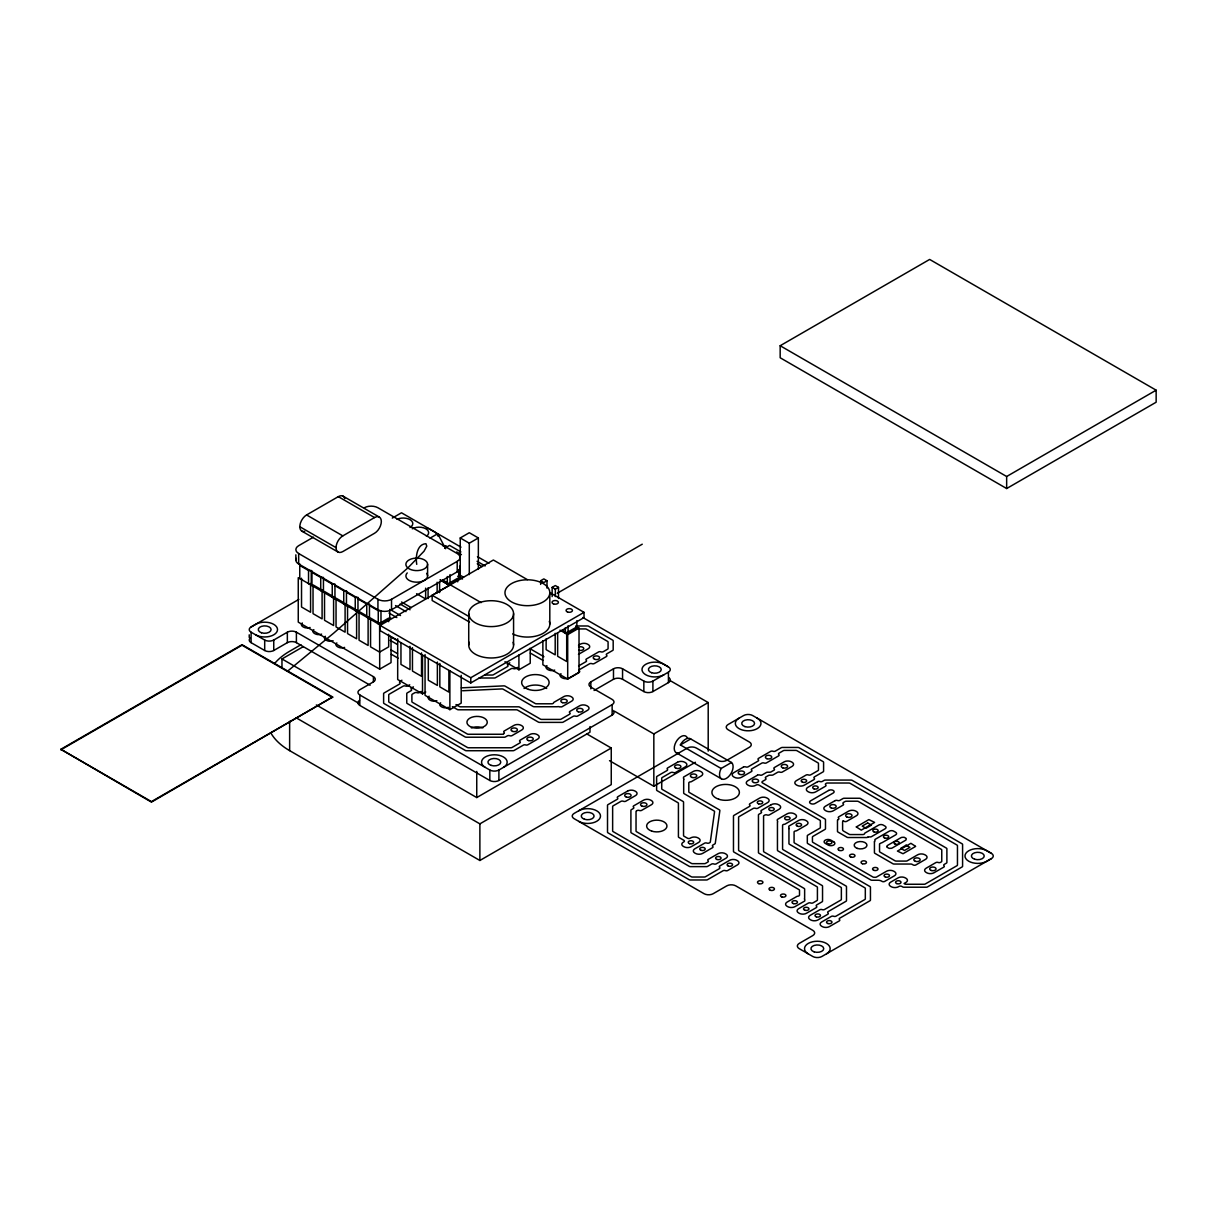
<?xml version="1.0" encoding="UTF-8"?>
<svg xmlns="http://www.w3.org/2000/svg" width="1217" height="1217" viewBox="0 0 1217 1217"><rect width="100%" height="100%" fill="white"/><g stroke="black" fill="none" stroke-linecap="round" stroke-linejoin="round"><path stroke-width="1.5" d="M287.349 671.358L333.838 633.007L408.014 567.776L424.033 551.21L426.787 546.144L425.935 543.71C416.731 544.121 415.484 557.28 416.746 564.353M304.722 531.418A9.614 5.553 -60 0 1 299.869 525.592A9.614 5.553 -60 0 1 306.593 514.943L338.311 496.642A9.614 5.553 -60 0 1 344.837 498.559M313.454 537.153L298.667 545.688A9.614 5.553 0 0 0 298.667 553.522L298.667 563.988L377.939 609.763A9.614 5.553 0 0 0 391.524 609.763L457.212 571.838A9.614 5.553 0 0 0 459.57 566.224M336.044 547.635A9.614 5.553 -60 0 1 342.829 535.876L374.547 517.56A9.614 5.553 -60 0 1 381.332 521.485A9.614 5.553 -60 0 1 374.547 533.259L342.829 551.56A9.614 5.553 -60 0 1 336.044 547.635L299.808 526.718M392.3 518.092L401.488 512.783L460.984 547.148M370.135 685.232L296.4 642.652A6.404 3.697 0 0 0 287.349 642.652L273.749 650.502A6.404 3.697 0 0 1 264.697 650.502L251.098 642.652L251.098 632.201A6.404 3.697 0 0 1 251.098 626.968L298.834 599.403M251.098 626.968L255.844 624.23A12.809 7.393 0 0 1 273.825 624.382A12.809 7.393 0 0 1 273.825 634.772A12.809 7.393 0 0 1 255.844 634.924M60.85 749.292L242.046 644.691L332.637 696.991L151.44 802.125L60.85 749.292L151.44 801.607L332.637 696.991M60.85 749.824L242.046 645.208L332.637 697.508M430.073 538.127L437.724 533.715L445.605 548.73M780.173 345.734L929.651 259.434L1156.15 390.185L1156.15 402.218L1006.657 488.534L780.173 357.768L780.173 345.734L1006.657 476.501L1156.15 390.185M251.098 632.201L264.697 640.036A6.404 3.697 0 0 0 273.749 640.036L287.349 632.201A6.404 3.697 0 0 1 296.4 632.201L373.406 676.652A6.404 3.697 0 0 1 373.406 681.885L359.821 689.735A6.404 3.697 0 0 0 359.821 694.968L359.821 705.419L489.827 780.477A6.404 3.697 0 0 0 498.894 780.477L612.136 715.094A6.404 3.697 0 0 0 612.76 710.287M460.239 576.767L460.239 537.96L469.29 532.727L478.357 537.96L478.357 569.373M444.707 548.198L449.56 545.399L460.893 551.94M460.239 537.96L469.29 543.193L478.357 537.96M300.949 644.721L289.631 651.262A76.869 44.39 0 0 0 274.464 663.691M281.964 668.285L281.964 658.945L303.292 646.638M298.667 553.522L377.939 599.296A9.614 5.553 0 0 0 391.524 599.296L457.212 561.372A9.614 5.553 0 0 0 457.212 553.522L377.939 507.763A9.614 5.553 0 0 0 364.355 507.763M388.679 634.285L388.679 646.866L379.613 652.099L370.561 646.866L370.561 618.099L379.613 623.332L388.679 618.099L388.679 621.689M450.168 582.593L457.714 578.242L457.714 581.832M391.037 618.145L379.704 624.686L298.256 577.664L298.256 622.13L379.704 669.152L391.037 662.611L391.037 636.674M460.072 578.288L448.738 584.829L440.6 580.129M469.488 622.07L432.157 600.513L432.157 595.28L450.275 584.829L481.111 602.628M550.023 592.725L584.023 612.349L584.023 617.582L470.766 682.965L380.13 630.634L380.13 625.401L493.372 560.018L527.372 579.642M540.652 584.419L540.652 580.722L543.816 578.896L546.996 580.722L546.996 588.115M546.996 580.722L543.816 582.563L540.652 580.722M552.153 596.604L552.153 587.37L555.317 585.544L558.497 587.37L558.497 598.445M552.153 587.37L555.317 589.195L558.497 587.37M401.914 680.242L400.089 681.292A1.917 1.111 0 0 0 399.83 682.661A1.917 1.111 0 0 1 399.572 684.045L384.176 692.929A1.917 1.111 0 0 0 383.614 693.72L383.614 702.833A1.917 1.111 0 0 0 384.176 703.624L465.198 750.402A1.917 1.111 0 0 0 466.567 750.722L512.859 750.722A1.917 1.111 0 0 0 514.213 750.402L523.356 745.123A1.917 1.111 0 0 1 525.622 744.941A1.917 1.111 0 0 0 527.904 744.743L537.716 739.084A5.127 2.966 0 0 0 537.716 734.901L537.077 734.536A5.127 2.966 0 0 0 529.821 734.536L520.131 740.134A1.917 1.111 0 0 0 519.948 741.579A1.917 1.111 0 0 1 519.75 743.009L512.098 747.436A1.917 1.111 0 0 1 510.729 747.77L468.682 747.77A1.917 1.111 0 0 1 467.328 747.436L389.303 702.392A1.917 1.111 0 0 1 388.74 701.601L388.74 694.937A1.917 1.111 0 0 1 389.303 694.162L403.131 686.175A1.917 1.111 0 0 1 405.52 686.023A1.917 1.111 0 0 0 407.908 685.871L409.733 684.821M557.234 593.272L642.257 544.197M413.415 686.875L411.605 687.924A1.917 1.111 0 0 0 411.331 689.309A1.917 1.111 0 0 1 411.072 690.693L407.33 692.853A1.917 1.111 0 0 0 406.767 693.644L406.767 702.787A1.917 1.111 0 0 0 407.33 703.578L465.031 736.894A1.917 1.111 0 0 0 466.4 737.213L504.188 737.213A1.917 1.111 0 0 0 505.542 736.894L507.322 735.859A1.917 1.111 0 0 1 509.71 735.722A1.917 1.111 0 0 0 512.098 735.57L521.85 729.926A5.127 2.966 0 0 0 521.85 725.743L521.226 725.378A5.127 2.966 0 0 0 513.97 725.378L504.279 730.976A1.917 1.111 0 0 0 504.021 732.36A1.917 1.111 0 0 1 503.762 733.729M421.249 691.454L419.409 692.519A1.917 1.111 0 0 1 417.02 692.671A1.917 1.111 0 0 0 414.632 692.823L412.457 694.086A1.917 1.111 0 0 0 411.894 694.861L411.894 701.555A1.917 1.111 0 0 0 412.457 702.346L467.161 733.927A1.917 1.111 0 0 0 468.515 734.262L502.058 734.262A1.917 1.111 0 0 0 503.412 733.927M397.685 638.773L397.685 679.527L422.512 693.857L425.752 692.001M380.13 625.401L470.766 677.732L584.023 612.349M509.817 662.824L507.991 663.873A1.917 1.111 0 0 0 507.732 665.243A1.917 1.111 0 0 1 507.474 666.627L493.463 674.72A1.917 1.111 0 0 1 492.109 675.039L485.005 675.039M562.178 630.132L566.696 632.749L575.763 627.516M565.342 627.683L565.342 633.372L568.065 633.372L576.843 628.291L576.843 620.7M559.942 630.147L567.7 634.62L579.018 628.094L579.018 672.545L567.7 679.086L542.873 664.756L542.873 640.674M517.636 667.403L515.81 668.452A1.917 1.111 0 0 1 513.422 668.605A1.917 1.111 0 0 0 511.034 668.757L495.578 677.671A1.917 1.111 0 0 1 494.224 678.006L478.981 678.006M425.052 654.579L425.052 695.333L449.879 709.663L461.197 703.122L461.197 675.329M504.949 661.744L518.914 669.806L530.232 663.265L530.232 648.448M578.516 645.223L580.342 644.173A5.127 2.966 0 0 1 587.583 644.173L588.222 644.538A5.127 2.966 0 0 1 588.222 648.722L578.455 654.366M578.592 665.942L585.97 661.683A1.917 1.111 0 0 0 586.229 660.299A1.917 1.111 0 0 1 586.503 658.929L598.521 651.977A1.917 1.111 0 0 1 600.909 651.825A1.917 1.111 0 0 0 603.297 651.673L607.511 649.254A1.917 1.111 0 0 0 608.074 648.463L608.074 642.12A1.917 1.111 0 0 0 607.511 641.329L586.594 629.265A1.917 1.111 0 0 0 585.24 628.93L578.394 628.93M590.838 688.868L590.838 681.885L613.49 668.802A6.404 3.697 0 0 1 622.556 668.802L643.839 681.094A6.404 3.697 0 0 0 652.905 681.094L668.422 672.149A6.404 3.697 0 0 0 668.422 666.916L582.806 617.491M594.079 690.48L613.49 679.269A6.404 3.697 0 0 1 622.556 679.269L643.839 691.56A6.404 3.697 0 0 0 652.905 691.56L668.422 682.6A6.404 3.697 0 0 0 668.742 677.58M359.821 694.968L489.827 770.026A6.404 3.697 0 0 0 498.894 770.026L612.136 704.643A6.404 3.697 0 0 0 612.136 699.41L590.838 687.118A6.404 3.697 0 0 1 590.838 681.885M316.329 704.947L476.745 797.561L589.986 732.178L589.986 726.579M296.187 717.817L479.878 823.863L611.253 748.029L611.253 784.63L479.878 860.48L289.631 750.63A76.869 44.39 0 0 1 270.737 732.71M614.448 711.2L653.833 733.942L708.203 702.559L708.203 751.132M680.364 744.941L690.724 738.962L731.493 762.496A9.614 5.553 -60 0 1 730.991 773.556A9.614 5.553 -60 0 1 721.651 778.956A9.614 5.553 -60 0 1 721.133 768.475L680.364 744.941A9.614 5.553 -60 0 1 690.724 738.962M609.519 760.671L653.833 786.258L695.409 762.253M721.133 768.475L731.493 762.496M991.399 858.609L986.668 861.347A12.809 7.393 0 0 1 968.686 861.195A12.809 7.393 0 0 1 968.686 850.805A12.809 7.393 0 0 1 986.668 850.653L991.399 853.376A6.404 3.697 0 0 1 991.399 858.609L821.871 956.486A6.404 3.697 0 0 1 812.804 956.486L799.219 948.652A6.404 3.697 0 0 1 799.219 943.418L812.804 935.569A6.404 3.697 0 0 0 812.804 930.336L735.798 885.885A6.404 3.697 0 0 0 726.747 885.885L713.147 893.719A6.404 3.697 0 0 1 704.095 893.719L574.089 818.661A6.404 3.697 0 0 1 574.089 813.443L687.331 748.059A6.404 3.697 0 0 1 696.398 748.059L717.68 760.351A6.404 3.697 0 0 0 726.747 760.351L749.398 747.268A6.404 3.697 0 0 0 749.398 742.035L728.101 729.744A6.404 3.697 0 0 1 728.101 724.511L743.617 715.55A6.404 3.697 0 0 1 752.684 715.55L991.399 853.376M461.334 687.848L503.671 685.871A1.917 1.111 0 0 1 505.192 686.19L535.115 703.456A1.917 1.111 0 0 0 536.469 703.791L551.666 703.791A1.917 1.111 0 0 0 553.568 702.833A1.917 1.111 0 0 1 554.115 702.209L563.806 696.611A5.127 2.966 0 0 1 571.047 696.611L571.686 696.976A5.127 2.966 0 0 1 571.686 701.159L561.752 706.879L559.424 706.864A1.917 1.111 0 0 0 557.599 706.681A1.917 1.111 0 0 1 556.96 706.742L534.354 706.742A1.917 1.111 0 0 1 532.985 706.423L503.245 689.248A1.917 1.111 0 0 0 501.723 688.928L462.566 690.754M442.669 545.718L445.011 545.718A1.917 1.111 0 0 1 446.365 546.053M308.54 570.499L311.263 570.499L311.263 583.78L308.54 583.78L308.54 570.499L299.762 565.433M311.948 572.386L320.725 577.451L323.448 577.451L323.448 592.314M323.448 579.018L332.241 584.099L334.949 584.099L334.949 598.962M439.976 579.87L447.293 584.099L450.016 584.099L450.016 574.607M323.448 590.747L320.725 590.747L320.725 577.451M334.949 585.666L343.742 590.747L346.465 590.747L346.465 605.594M334.949 597.38L332.241 597.38L332.241 584.099M346.465 592.314L355.242 597.38L357.965 597.38L357.965 612.242M346.465 604.028L343.742 604.028L343.742 590.747M357.965 598.962L366.758 604.028L369.466 604.028L369.466 618.89M357.965 610.675L355.242 610.675L355.242 597.38M378.259 610.675L380.982 610.675L380.982 623.956L378.259 623.956L378.259 610.675L369.466 605.594M369.466 617.308L366.758 617.308L366.758 604.028M575.96 625.979L587.355 625.979A1.917 1.111 0 0 1 588.709 626.299L612.623 640.112A1.917 1.111 0 0 1 613.185 640.887L613.185 649.695A1.917 1.111 0 0 1 612.623 650.486L606.857 653.803A1.917 1.111 0 0 0 606.598 655.187A1.917 1.111 0 0 1 606.34 656.572L594.322 663.508A1.917 1.111 0 0 1 591.918 663.661A1.917 1.111 0 0 0 589.53 663.813L579.688 669.502A1.917 1.111 0 0 0 579.414 670.886A1.917 1.111 0 0 1 579.155 672.256L569.465 677.854A5.127 2.966 0 0 1 562.224 677.854L561.585 677.489A5.127 2.966 0 0 1 560.976 673.731M757.004 718.06L757.202 718.167A12.809 7.393 0 0 1 757.141 728.679A12.809 7.393 0 0 1 738.947 728.557A12.809 7.393 0 0 1 739.297 718.06M477.444 556.656L488.975 563.304M668.422 666.916L663.889 664.299A12.809 7.393 0 0 0 645.71 664.33A12.809 7.393 0 0 0 645.908 674.842A12.809 7.393 0 0 0 664.086 674.644M477.064 561.28L485.157 565.951M456.664 551.909L461.426 554.648M477.247 563.79L481.993 566.529M575.915 626.299L579.018 628.094M670.445 680.775L708.203 702.559M379.354 517.088L343.103 496.171M338.311 496.642L374.547 517.56M458.779 574.454L463.525 577.193M457.653 576.219L462.506 579.018M442.608 579.992L448.647 583.475M843.305 820.851L844.081 821.292A1.917 1.111 0 0 0 846.789 821.292L856.479 815.694A5.127 2.966 0 0 0 856.479 811.511L855.855 811.146A5.127 2.966 0 0 0 848.599 811.146L838.848 816.774A1.917 1.111 0 0 0 838.589 818.159A1.917 1.111 0 0 1 838.315 819.543M306.593 514.943L342.829 535.876M529.608 648.463L543.908 656.724M432.157 595.28L469.488 616.836M530.323 653.073L543.01 660.39M416.579 593.729L425.646 598.962L425.646 588.161M301.786 531.114L338.037 552.046M676.211 752.73L721.514 778.88M401.504 602.019L411.285 607.663M400.074 604.012L410.053 609.778M395.51 605.564L405.991 611.619M391.129 610.097L400.53 615.528M388.999 613.064L396.833 617.582M586.64 733.821L611.253 748.029M343.59 602.521L336.044 598.171L336.044 626.938L345.096 632.171L345.096 603.404M366.606 615.817L359.045 611.451L359.045 640.218L368.112 645.451L368.112 616.684M389.866 635.943L398.294 640.811M390.14 640.294L397.381 644.478M390.718 649.726L397.487 653.635M391.311 654.259L398.065 658.154M455.995 704.567L459.357 706.499A1.917 1.111 0 0 0 460.711 706.818L518.351 706.818A1.917 1.111 0 0 1 519.72 707.153L540.394 719.095A1.917 1.111 0 0 0 541.763 719.414L559.835 719.414A1.917 1.111 0 0 0 561.189 719.095L569.586 714.242A1.917 1.111 0 0 0 569.769 712.797A1.917 1.111 0 0 1 569.967 711.367L579.657 705.769A5.127 2.966 0 0 1 586.898 705.769L587.537 706.134A5.127 2.966 0 0 1 587.537 710.317L577.74 715.976A1.917 1.111 0 0 1 575.458 716.159A1.917 1.111 0 0 0 573.177 716.357L563.319 722.046A1.917 1.111 0 0 1 561.95 722.381L539.633 722.381A1.917 1.111 0 0 1 538.279 722.046L517.59 710.104A1.917 1.111 0 0 0 516.236 709.785L458.581 709.785A1.917 1.111 0 0 1 457.227 709.465L452.374 706.651M281.964 658.945L358.893 703.365M1006.657 476.501L1006.657 488.534M842.605 821.718L842.605 829.751A3.21 1.856 0 0 0 843.548 831.059L849.055 834.238A1.917 1.111 0 0 0 850.409 834.558L862.686 834.558A1.917 1.111 0 0 0 864.602 833.584A1.917 1.111 0 0 1 865.15 832.915L878.704 825.096A3.21 1.856 0 0 1 883.238 825.096L885.109 826.176A3.21 1.856 0 0 1 885.109 828.792L871.555 836.611A1.917 1.111 0 0 1 869.668 836.9A1.917 1.111 0 0 0 867.797 837.174M804.635 898.146L804.635 889.155A1.917 1.111 0 0 0 804.072 888.38L739.16 850.896A1.917 1.111 0 0 1 738.597 850.12L738.597 817.352A1.917 1.111 0 0 1 739.16 816.577L753.171 808.484A1.917 1.111 0 0 1 755.559 808.331A1.917 1.111 0 0 0 757.948 808.179L767.653 802.581A5.127 2.966 0 0 0 767.653 798.398L767.014 798.033A5.127 2.966 0 0 0 759.758 798.033L750.007 803.661A1.917 1.111 0 0 0 749.748 805.046A1.917 1.111 0 0 1 749.489 806.43L734.034 815.344A1.917 1.111 0 0 0 733.471 816.135L733.471 851.337A1.917 1.111 0 0 0 734.034 852.128L798.945 889.597A1.917 1.111 0 0 1 799.508 890.388L799.508 895.088A1.917 1.111 0 0 1 797.865 896.184A1.917 1.111 0 0 0 796.77 896.503L787.08 902.101A5.127 2.966 0 0 0 787.08 906.285L787.718 906.65A5.127 2.966 0 0 0 794.96 906.65L804.772 900.976L804.833 899.561A1.917 1.111 0 0 1 804.528 898.511M788.951 828.975L788.951 843.518A1.917 1.111 0 0 0 789.514 844.309L864.755 887.741A1.917 1.111 0 0 1 865.317 888.532L865.317 898.785A1.917 1.111 0 0 1 864.755 899.561L836.079 916.127A1.917 1.111 0 0 1 833.675 916.279A1.917 1.111 0 0 0 831.287 916.431L821.597 922.03A5.127 2.966 0 0 0 821.597 926.213L822.236 926.578A5.127 2.966 0 0 0 829.477 926.578L839.243 920.934A1.917 1.111 0 0 0 839.502 919.565A1.917 1.111 0 0 1 839.76 918.181L869.881 900.793A1.917 1.111 0 0 0 870.444 900.002L870.444 887.299A1.917 1.111 0 0 0 869.881 886.508L794.64 843.077A1.917 1.111 0 0 1 794.077 842.286L794.077 832.032A1.917 1.111 0 0 1 795.735 830.937A1.917 1.111 0 0 0 796.816 830.618L806.506 825.02A5.127 2.966 0 0 0 806.506 820.836L805.882 820.471A5.127 2.966 0 0 0 798.626 820.471L788.814 826.145L788.768 827.545A1.917 1.111 0 0 1 789.072 828.61M777.45 822.327L777.45 850.166A1.917 1.111 0 0 0 778.013 850.942L840.795 887.193A1.917 1.111 0 0 1 841.358 887.984L841.358 899.333A1.917 1.111 0 0 1 840.795 900.108L824.563 909.479A1.917 1.111 0 0 1 822.175 909.631A1.917 1.111 0 0 0 819.786 909.784L810.096 915.382A5.127 2.966 0 0 0 810.096 919.565L810.72 919.93A5.127 2.966 0 0 0 817.976 919.93L827.727 914.302A1.917 1.111 0 0 0 828.001 912.917A1.917 1.111 0 0 1 828.26 911.533L845.921 901.341A1.917 1.111 0 0 0 846.484 900.55L846.484 886.752A1.917 1.111 0 0 0 845.921 885.961L783.139 849.725A1.917 1.111 0 0 1 782.577 848.934L782.577 825.385A1.917 1.111 0 0 1 784.22 824.289A1.917 1.111 0 0 0 785.315 823.97L795.005 818.372A5.127 2.966 0 0 0 795.005 814.188L794.366 813.823A5.127 2.966 0 0 0 787.125 813.823L777.313 819.497L777.267 820.912A1.917 1.111 0 0 1 777.557 821.962M683.68 779.914L683.68 792.967A1.917 1.111 0 0 0 684.243 793.743L713.999 810.918A1.917 1.111 0 0 1 714.546 811.8L710.317 841.951A1.917 1.111 0 0 1 709.77 842.636L709.283 842.925A1.917 1.111 0 0 1 706.894 843.077A1.917 1.111 0 0 0 704.506 843.229L694.801 848.827A5.127 2.966 0 0 0 694.801 853.011L695.439 853.376A5.127 2.966 0 0 0 702.696 853.376L712.447 847.732A1.917 1.111 0 0 0 712.706 846.363A1.917 1.111 0 0 1 712.964 844.978L714.729 843.959A1.917 1.111 0 0 0 715.277 843.275L719.856 810.674A1.917 1.111 0 0 0 719.293 809.792L689.37 792.526A1.917 1.111 0 0 1 688.807 791.735L688.807 782.972A1.917 1.111 0 0 1 690.465 781.862A1.917 1.111 0 0 0 691.545 781.557L701.235 775.959A5.127 2.966 0 0 0 701.235 771.776L700.612 771.411A5.127 2.966 0 0 0 693.355 771.411L683.543 777.085L683.498 778.484A1.917 1.111 0 0 1 683.787 779.534M668.422 672.149L668.422 682.6M653.833 733.942L653.833 786.258M652.905 681.094L652.905 691.56M643.839 681.094L643.839 691.56M622.556 668.802L622.556 679.269M613.49 668.802L613.49 679.269M612.136 704.643L612.136 715.094M568.065 625.781L568.065 633.372M567.7 634.62L567.7 679.086M566.696 632.749L566.696 661.516L557.645 656.282L557.645 632.901M555.317 589.195L555.317 596.589M555.195 633.296L555.195 654.868L546.129 649.635L546.129 638.849M549.81 592.74A22.423 12.946 0 0 1 516.175 603.951A22.423 12.946 0 0 1 516.175 581.528A22.423 12.946 0 0 1 549.81 592.74L549.81 624.123M518.914 654.989L518.914 669.806M513.574 613.657A22.423 12.946 0 0 1 479.939 624.869A22.423 12.946 0 0 1 479.939 602.445A22.423 12.946 0 0 1 513.574 613.657L513.574 645.04M498.894 770.026L498.894 780.477M489.827 770.026L489.827 780.477M479.878 823.863L479.878 860.48M476.745 771.411L476.745 797.561M470.766 677.732L470.766 682.965M469.29 543.193L469.29 574.607M468.728 613.657L468.728 645.04M458.794 569.541L458.794 579.033M457.212 561.372L457.212 571.838M449.879 670.765L449.879 709.663M448.875 670.506L448.875 692.093L439.824 686.86L439.824 663.478M447.293 576.508L447.293 584.099M439.596 581.832L439.596 592.618M437.375 662.063L437.375 685.445L428.308 680.212L428.308 658.64M437.146 582.228L437.146 593.014M428.08 587.781L428.08 598.566M427.593 564.353A10.847 6.252 0 0 1 411.316 569.769A10.847 6.252 0 0 1 411.346 558.922A10.847 6.252 0 0 1 427.593 564.353L427.593 575.945M422.512 654.959L422.512 693.857M421.523 652.92L421.523 676.287L412.457 671.054L412.457 647.687M410.007 646.273L410.007 669.639L400.956 664.421L400.956 642.835M391.524 599.296L391.524 609.763M389.759 609.398L389.759 618.89M379.613 623.332L379.704 669.152M377.939 599.296L377.939 609.763M373.406 676.652L373.406 681.885M311.948 570.819L311.948 585.666M310.578 583.475L310.578 612.242L301.527 607.009L301.527 578.242M299.762 563.851L299.762 578.714M296.4 632.201L296.4 642.652M295.853 554.83L295.853 560.063M289.631 721.346L289.631 750.63M287.349 632.201L287.349 642.652M273.749 640.036L273.749 650.502M264.697 640.036L264.697 650.502M249.226 634.818L249.226 637.419M578.82 810.705A12.809 7.393 0 0 1 596.802 810.857A12.809 7.393 0 0 1 596.802 821.247A12.809 7.393 0 0 1 578.82 821.399M808.073 953.763A12.809 7.393 0 0 1 808.347 943.373A12.809 7.393 0 0 1 826.328 943.373A12.809 7.393 0 0 1 826.602 953.763M838.041 819.695A1.917 1.111 0 0 0 837.479 820.486L837.479 831.287A1.917 1.111 0 0 0 838.041 832.063L846.941 837.205A1.917 1.111 0 0 0 848.295 837.524L866.398 837.524A1.917 1.111 0 0 0 867.767 837.205M842.727 821.338A1.917 1.111 0 0 1 843.168 820.927M636.932 810.628A1.917 1.111 0 0 1 639.321 810.476A1.917 1.111 0 0 0 641.709 810.324L651.414 804.726A5.127 2.966 0 0 0 651.414 800.543L650.776 800.178A5.127 2.966 0 0 0 643.534 800.178L633.768 805.806A1.917 1.111 0 0 0 633.509 807.19A1.917 1.111 0 0 1 633.251 808.575L631.471 809.594A1.917 1.111 0 0 0 630.908 810.385L630.908 832.2A1.917 1.111 0 0 0 631.471 832.976L689.187 866.306A1.917 1.111 0 0 0 690.541 866.626L706.392 866.626A1.917 1.111 0 0 0 707.746 866.306L711.489 864.131A1.917 1.111 0 0 1 713.892 863.979A1.917 1.111 0 0 0 716.281 863.827L725.971 858.228A5.127 2.966 0 0 0 725.971 854.045L725.332 853.68A5.127 2.966 0 0 0 718.091 853.68L708.324 859.324A1.917 1.111 0 0 0 708.066 860.693A1.917 1.111 0 0 1 707.807 862.077L705.632 863.34A1.917 1.111 0 0 1 704.263 863.659L692.671 863.659A1.917 1.111 0 0 1 691.302 863.34L636.597 831.759A1.917 1.111 0 0 1 636.035 830.968L636.035 811.602A1.917 1.111 0 0 1 636.597 810.826M251.098 642.652A6.404 3.697 0 0 1 250.215 638.073M359.821 705.419A6.404 3.697 0 0 1 359.502 700.399M524.055 688.487A13.737 7.941 0 0 1 546.692 688.487M471.329 727.903A10.162 5.872 0 0 1 482.845 727.903M426.361 528.072A6.404 3.697 0 0 1 429.692 529.091L434.423 531.814A12.809 7.393 0 0 1 437.892 536.073M578.638 647.109A3.21 1.856 0 0 1 582.928 647.353A3.21 1.856 0 0 1 582.928 649.832A3.21 1.856 0 0 1 578.638 650.076M679.147 753.034A9.614 5.553 -60 0 1 675.983 742.051A9.614 5.553 -60 0 1 687.331 737.867M513.057 642.287A22.423 12.946 0 0 1 491.151 657.986A22.423 12.946 0 0 1 469.245 642.287M549.308 621.37A22.423 12.946 0 0 1 538.842 635.259A22.423 12.946 0 0 1 512.707 633.905M485.096 767.288A12.809 7.393 0 0 1 485.37 756.913A12.809 7.393 0 0 1 503.351 756.913A12.809 7.393 0 0 1 503.625 767.288M426.619 573.344A10.847 6.252 0 0 1 416.351 582.182A10.847 6.252 0 0 1 407.239 572.933M298.667 563.988A9.614 5.553 0 0 1 296.309 558.375M440.63 702.833A5.127 2.966 0 0 0 441.223 706.605L441.862 706.971A5.127 2.966 0 0 0 448.388 707.305M429.114 696.185A5.127 2.966 0 0 0 429.723 699.958L430.346 700.323A5.127 2.966 0 0 0 436.873 700.673M336.85 642.911A5.127 2.966 0 0 0 337.444 646.683L338.083 647.048A5.127 2.966 0 0 0 344.609 647.398M325.335 636.278A5.127 2.966 0 0 0 325.943 640.036L326.567 640.401A5.127 2.966 0 0 0 333.108 640.75M313.834 629.63A5.127 2.966 0 0 0 314.427 633.403L315.066 633.768A5.127 2.966 0 0 0 321.592 634.118M302.333 622.982A5.127 2.966 0 0 0 302.927 626.755L303.565 627.12A5.127 2.966 0 0 0 310.092 627.47M546.935 665.623A5.127 2.966 0 0 0 547.544 669.38L548.167 669.746A5.127 2.966 0 0 0 554.709 670.095M412.259 528.802A9.614 5.553 0 0 1 425.539 528.619A9.614 5.553 0 0 1 426.422 536.271M397.046 519.309A9.614 5.553 0 0 1 410.296 519.826A9.614 5.553 0 0 1 409.992 527.493M886.843 846.53L886.995 847.093A1.673 0.974 0 0 0 887.345 847.397L888.684 848.173A1.673 0.974 0 0 0 889.216 848.371L891.346 848.295A4.29 2.48 0 0 0 892.563 847.793L905.205 840.491A4.29 2.48 0 0 0 906.072 839.791L906.224 838.559A1.673 0.974 0 0 0 905.859 838.254L904.535 837.479A1.673 0.974 0 0 0 904.003 837.281L901.873 837.357A4.29 2.48 0 0 0 900.656 837.859L887.999 845.161A4.29 2.48 0 0 0 887.147 845.861L886.843 846.53M856.327 826.936L861.256 830.131L874.612 822.418L868.862 819.589L856.327 826.936M915.549 846.302L910.894 843.32L897.446 851.079L903.029 853.726L915.503 846.484M874.43 841.784L874.43 852.615A1.917 1.111 0 0 0 874.993 853.391L892.867 863.72A1.917 1.111 0 0 0 894.236 864.04L910.818 864.04A1.917 1.111 0 0 1 912.172 864.374L913.146 864.937A1.917 1.111 0 0 0 915.869 864.937L925.559 859.339A5.127 2.966 0 0 0 925.559 855.155L924.92 854.79A5.127 2.966 0 0 0 917.679 854.79L907.319 860.769A1.917 1.111 0 0 1 905.965 861.088L896.351 861.088A1.917 1.111 0 0 1 894.997 860.769L880.104 852.174A1.917 1.111 0 0 1 879.541 851.383L879.556 843.837L881.169 842.97A5.446 3.149 0 0 0 882.142 842.636L895.666 834.877A3.21 1.856 0 0 0 895.666 832.261L893.795 831.181A3.21 1.856 0 0 0 889.262 831.181L875.403 839.198A1.917 1.111 0 0 0 874.917 840.308A1.917 1.111 0 0 1 874.719 841.221L874.43 841.738M627.668 791.02L617.871 796.679A1.917 1.111 0 0 0 617.536 798.002A1.917 1.111 0 0 1 617.217 799.31L608.074 804.589A1.917 1.111 0 0 0 607.511 805.365L607.511 832.093A1.917 1.111 0 0 0 608.074 832.884L689.096 879.663A1.917 1.111 0 0 0 690.465 879.982L706.256 879.982A1.917 1.111 0 0 0 707.609 879.663L723.004 870.779A1.917 1.111 0 0 1 725.393 870.627A1.917 1.111 0 0 0 727.781 870.474L737.472 864.876A5.127 2.966 0 0 0 737.472 860.693L736.848 860.328A5.127 2.966 0 0 0 729.591 860.328L719.84 865.956A1.917 1.111 0 0 0 719.582 867.341A1.917 1.111 0 0 1 719.308 868.725L705.495 876.712A1.917 1.111 0 0 1 704.126 877.031L692.579 877.031A1.917 1.111 0 0 1 691.226 876.712L613.201 831.652A1.917 1.111 0 0 1 612.638 830.876L612.638 806.597A1.917 1.111 0 0 1 613.201 805.806L620.868 801.394A1.917 1.111 0 0 1 623.363 801.273A1.917 1.111 0 0 0 625.857 801.166L635.563 795.568A5.127 2.966 0 0 0 635.563 791.385L634.924 791.02A5.127 2.966 0 0 0 627.668 791.02M677.504 762.253L667.692 767.912A1.917 1.111 0 0 0 667.372 769.235A1.917 1.111 0 0 1 667.038 770.544L657.18 776.248A1.917 1.111 0 0 0 656.617 777.024L656.617 789.909A1.917 1.111 0 0 0 657.18 790.7L677.854 802.642A1.917 1.111 0 0 1 678.417 803.418L678.417 836.703A1.917 1.111 0 0 0 678.98 837.494L683.848 840.293A1.917 1.111 0 0 1 683.848 841.86L683.3 842.179A5.127 2.966 0 0 0 683.3 846.363L683.939 846.728A5.127 2.966 0 0 0 691.18 846.728L698.619 842.438A5.127 2.966 0 0 0 698.619 838.254L697.98 837.889A5.127 2.966 0 0 0 690.724 837.889L690.191 838.209A1.917 1.111 0 0 1 687.468 838.209L684.106 836.262A1.917 1.111 0 0 1 683.543 835.486L683.543 802.201A1.917 1.111 0 0 0 682.98 801.41L662.291 789.468A1.917 1.111 0 0 1 661.729 788.692L661.729 778.256A1.917 1.111 0 0 1 662.291 777.465L670.689 772.612A1.917 1.111 0 0 1 673.199 772.506A1.917 1.111 0 0 0 675.694 772.399L685.384 766.801A5.127 2.966 0 0 0 685.384 762.618L684.745 762.253A5.127 2.966 0 0 0 677.504 762.253M743.404 767.09L733.714 772.689A5.127 2.966 0 0 0 733.714 776.872L734.353 777.237A5.127 2.966 0 0 0 741.594 777.237L751.361 771.608A1.917 1.111 0 0 0 751.619 770.224A1.917 1.111 0 0 1 751.878 768.84L761.736 763.165A1.917 1.111 0 0 1 764.124 763.013A1.917 1.111 0 0 0 766.512 762.861L778.545 755.909A1.917 1.111 0 0 0 778.804 754.54A1.917 1.111 0 0 1 779.063 753.156L783.261 750.722A1.917 1.111 0 0 1 784.615 750.402L795.629 750.402A1.917 1.111 0 0 1 796.983 750.722L817.9 762.8A1.917 1.111 0 0 1 818.463 763.591L818.463 769.905A1.917 1.111 0 0 1 817.9 770.696L810.796 774.788A1.917 1.111 0 0 1 808.407 774.94A1.917 1.111 0 0 0 806.019 775.092L796.314 780.69A5.127 2.966 0 0 0 796.314 784.874L796.952 785.239A5.127 2.966 0 0 0 804.194 785.239L813.96 779.61A1.917 1.111 0 0 0 814.219 778.226A1.917 1.111 0 0 1 814.477 776.842L823.027 771.913A1.917 1.111 0 0 0 823.59 771.137L823.59 762.359A1.917 1.111 0 0 0 823.027 761.568L799.113 747.77A1.917 1.111 0 0 0 797.743 747.451L782.501 747.451A1.917 1.111 0 0 0 781.147 747.77L775.381 751.102A1.917 1.111 0 0 1 772.978 751.254A1.917 1.111 0 0 0 770.589 751.406L758.571 758.343A1.917 1.111 0 0 0 758.313 759.727A1.917 1.111 0 0 1 758.039 761.097L748.196 766.786A1.917 1.111 0 0 1 745.808 766.938A1.917 1.111 0 0 0 743.404 767.09M757.461 775.199L747.755 780.797A5.127 2.966 0 0 0 747.755 784.98L748.394 785.345A5.127 2.966 0 0 0 755.635 785.345L756.183 785.041A1.917 1.111 0 0 1 758.906 785.041L819.786 820.182A1.917 1.111 0 0 1 820.349 820.973L820.349 827.454A1.917 1.111 0 0 1 819.786 828.245L807.875 835.121A1.917 1.111 0 0 0 807.312 835.896L807.312 842.864A1.917 1.111 0 0 0 807.875 843.64L870.703 879.921A1.917 1.111 0 0 0 872.072 880.241L877.929 880.241A5.127 2.966 0 0 1 881.564 881.108L882.021 881.382A1.917 1.111 0 0 0 884.744 881.382L894.434 875.784A5.127 2.966 0 0 0 894.434 871.6L893.81 871.235A5.127 2.966 0 0 0 886.554 871.235L876.636 876.955A1.917 1.111 0 0 1 875.282 877.29L874.186 877.29A1.917 1.111 0 0 1 872.832 876.955L813.002 842.423A1.917 1.111 0 0 1 812.439 841.632L812.439 837.129A1.917 1.111 0 0 1 813.002 836.338L824.913 829.462A1.917 1.111 0 0 0 825.476 828.686L825.476 819.741A1.917 1.111 0 0 0 824.913 818.965L762.527 782.942A1.917 1.111 0 0 1 762.527 781.375L765.402 779.717A1.917 1.111 0 0 0 765.66 778.332A1.917 1.111 0 0 1 765.919 776.948L768.444 775.503A1.917 1.111 0 0 1 769.798 775.183L771.837 775.183A1.917 1.111 0 0 0 773.191 774.849L777.587 772.308A1.917 1.111 0 0 1 779.975 772.156A1.917 1.111 0 0 0 782.364 772.004L792.069 766.406A5.127 2.966 0 0 0 792.069 762.222L791.43 761.857A5.127 2.966 0 0 0 784.174 761.857L774.423 767.501A1.917 1.111 0 0 0 774.164 768.87A1.917 1.111 0 0 1 773.906 770.255L771.061 771.897A1.917 1.111 0 0 1 769.707 772.217L767.668 772.217A1.917 1.111 0 0 0 766.314 772.536L762.238 774.894A1.917 1.111 0 0 1 759.849 775.046A1.917 1.111 0 0 0 757.461 775.199M771.274 804.68L761.507 810.309A1.917 1.111 0 0 0 761.249 811.693A1.917 1.111 0 0 1 760.99 813.062L759.012 814.219A1.917 1.111 0 0 0 758.45 814.994L758.45 852.478A1.917 1.111 0 0 0 759.012 853.254L816.85 886.661A1.917 1.111 0 0 1 817.413 887.436L817.413 899.865A1.917 1.111 0 0 1 816.85 900.656L813.062 902.831A1.917 1.111 0 0 1 810.674 902.984A1.917 1.111 0 0 0 808.286 903.136L798.58 908.734A5.127 2.966 0 0 0 798.58 912.917L799.219 913.282A5.127 2.966 0 0 0 806.46 913.282L816.227 907.654A1.917 1.111 0 0 0 816.485 906.269A1.917 1.111 0 0 1 816.744 904.9L821.977 901.873A1.917 1.111 0 0 0 822.54 901.097L822.54 886.219A1.917 1.111 0 0 0 821.977 885.428L764.139 852.037A1.917 1.111 0 0 1 763.576 851.246L763.576 816.227A1.917 1.111 0 0 1 764.139 815.436L764.672 815.131A1.917 1.111 0 0 1 767.075 814.979A1.917 1.111 0 0 0 769.463 814.827L779.154 809.229A5.127 2.966 0 0 0 779.154 805.046L778.515 804.68A5.127 2.966 0 0 0 771.274 804.68M817.581 781.694L807.829 787.338A5.127 2.966 0 0 0 807.829 791.522L808.453 791.887A5.127 2.966 0 0 0 815.709 791.887L825.461 786.243A1.917 1.111 0 0 0 825.719 784.874A1.917 1.111 0 0 1 825.993 783.489L826.237 783.337A1.917 1.111 0 0 1 827.59 783.018L848.766 783.018A1.917 1.111 0 0 1 850.12 783.337L956.897 844.994A1.917 1.111 0 0 1 957.46 845.769L957.46 864.968A1.917 1.111 0 0 1 956.897 865.743L925.407 883.922A1.917 1.111 0 0 1 924.053 884.257L906.102 884.257A1.917 1.111 0 0 1 904.733 883.922L904.048 883.527L905.95 882.431A5.127 2.966 0 0 0 905.95 878.248L905.311 877.883A5.127 2.966 0 0 0 898.055 877.883L890.631 882.173A5.127 2.966 0 0 0 890.631 886.356L891.27 886.721A5.127 2.966 0 0 0 898.511 886.721L899.059 886.402A1.917 1.111 0 0 1 901.782 886.402L902.618 886.889A1.917 1.111 0 0 0 903.972 887.208L926.167 887.208A1.917 1.111 0 0 0 927.537 886.889L962.023 866.976A1.917 1.111 0 0 0 962.586 866.185L962.586 844.552A1.917 1.111 0 0 0 962.023 843.761L852.25 780.386A1.917 1.111 0 0 0 850.896 780.067L825.476 780.067A1.917 1.111 0 0 0 824.122 780.386L822.373 781.39A1.917 1.111 0 0 1 819.969 781.542A1.917 1.111 0 0 0 817.581 781.694M828.671 790.426L810.537 800.877A3.21 1.856 0 0 0 810.537 803.494A3.21 1.856 0 0 0 815.071 803.494L833.189 793.043A3.21 1.856 0 0 0 833.189 790.426A3.21 1.856 0 0 0 828.671 790.426M835.075 800.649L825.324 806.278A5.127 2.966 0 0 0 825.324 810.461L825.947 810.826A5.127 2.966 0 0 0 833.204 810.826L842.955 805.198A1.917 1.111 0 0 0 843.229 803.813A1.917 1.111 0 0 1 843.487 802.444L845.039 801.547A1.917 1.111 0 0 1 846.393 801.212L857.148 801.212A1.917 1.111 0 0 1 858.502 801.547L941.197 849.283A1.917 1.111 0 0 1 941.76 850.074L941.76 861.18A1.917 1.111 0 0 1 941.197 861.971L940.574 862.321A1.917 1.111 0 0 1 938.185 862.473A1.917 1.111 0 0 0 935.797 862.625L926.107 868.223A5.127 2.966 0 0 0 926.107 872.406L926.73 872.772A5.127 2.966 0 0 0 933.987 872.772L943.738 867.143A1.917 1.111 0 0 0 944.012 865.759A1.917 1.111 0 0 1 944.27 864.389L946.324 863.188A1.917 1.111 0 0 0 946.887 862.412L946.887 848.842A1.917 1.111 0 0 0 946.324 848.066L860.617 798.58A1.917 1.111 0 0 0 859.263 798.261L844.279 798.261A1.917 1.111 0 0 0 842.909 798.58L839.867 800.345A1.917 1.111 0 0 1 837.463 800.497A1.917 1.111 0 0 0 835.075 800.649M867.645 822.966L862.199 826.1L865.972 828.275L871.402 825.141L867.645 822.966M906.148 845.191L900.702 848.325L904.474 850.5L909.905 847.367L906.148 845.191M833.706 841.768L830.876 840.141A3.97 2.297 0 0 0 825.263 840.141A3.97 2.297 0 0 0 825.263 843.381L828.092 845.009A3.97 2.297 0 0 0 833.706 845.009A3.97 2.297 0 0 0 833.706 841.768M322.094 590.108L313.028 584.89L313.028 613.657L322.094 618.89L322.094 590.108M333.595 596.756L324.528 591.523L324.528 620.29L333.595 625.523L333.595 596.756M356.611 610.036L347.545 604.819L347.545 633.585L356.611 638.819L356.611 610.036M651.703 831.105A10.162 5.872 0 0 0 666.962 826.024A10.162 5.872 0 0 0 651.703 820.943A10.162 5.872 0 0 0 651.703 831.105M718.775 799.25A13.737 7.941 0 0 0 739.388 792.373A13.737 7.941 0 0 0 718.775 785.497A13.737 7.941 0 0 0 718.775 799.25M744.941 726.61A6.404 3.697 0 0 0 754.555 723.4A6.404 3.697 0 0 0 744.941 720.205A6.404 3.697 0 0 0 744.941 726.61M857.377 848.432A6.404 3.697 0 0 0 866.976 845.222A6.404 3.697 0 0 0 857.377 842.027A6.404 3.697 0 0 0 857.377 848.432M814.143 951.846A6.404 3.697 0 0 0 823.742 948.652A6.404 3.697 0 0 0 814.143 945.442A6.404 3.697 0 0 0 814.143 951.846M974.604 859.202A6.404 3.697 0 0 0 984.218 855.992A6.404 3.697 0 0 0 974.604 852.798A6.404 3.697 0 0 0 974.604 859.202M584.464 819.254A6.404 3.697 0 0 0 594.079 816.044A6.404 3.697 0 0 0 584.464 812.85A6.404 3.697 0 0 0 584.464 819.254M895.164 844.111A2.662 1.536 0 0 0 899.257 842.894A2.662 1.536 0 0 0 895.393 841.464A2.662 1.536 0 0 0 895.164 844.111M874.171 831.972A2.662 1.536 0 0 0 878.157 830.633A2.662 1.536 0 0 0 874.171 829.309A2.662 1.536 0 0 0 874.171 831.972M884.729 838.057A2.662 1.536 0 0 0 888.714 836.733A2.662 1.536 0 0 0 884.729 835.41A2.662 1.536 0 0 0 884.729 838.057M847.032 817.094A3.21 1.856 0 0 0 852.022 815.694A3.21 1.856 0 0 0 847.428 813.899A3.21 1.856 0 0 0 847.032 817.094M831.378 808.012A3.21 1.856 0 0 0 836.185 806.415A3.21 1.856 0 0 0 831.378 804.817A3.21 1.856 0 0 0 831.378 808.012M802.535 782.227A2.753 1.597 0 0 0 806.673 780.858A2.753 1.597 0 0 0 802.535 779.473A2.753 1.597 0 0 0 802.535 782.227M814.051 788.875A2.753 1.597 0 0 0 818.174 787.49A2.753 1.597 0 0 0 814.051 786.121A2.753 1.597 0 0 0 814.051 788.875M931.248 870.474A3.21 1.856 0 0 0 936.056 868.877A3.21 1.856 0 0 0 931.248 867.28A3.21 1.856 0 0 0 931.248 870.474M915.397 861.332A3.21 1.856 0 0 0 920.204 859.719A3.21 1.856 0 0 0 915.397 858.122A3.21 1.856 0 0 0 915.397 861.332M766.953 758.723A3.21 1.856 0 0 0 771.761 757.126A3.21 1.856 0 0 0 766.953 755.529A3.21 1.856 0 0 0 766.953 758.723M782.805 767.881A3.21 1.856 0 0 0 787.612 766.284A3.21 1.856 0 0 0 782.805 764.687A3.21 1.856 0 0 0 782.805 767.881M626.299 797.044A3.21 1.856 0 0 0 631.106 795.446A3.21 1.856 0 0 0 626.299 793.834A3.21 1.856 0 0 0 626.299 797.044M642.15 806.202A3.21 1.856 0 0 0 646.957 804.589A3.21 1.856 0 0 0 642.15 802.992A3.21 1.856 0 0 0 642.15 806.202M676.135 768.277A3.21 1.856 0 0 0 680.927 766.68A3.21 1.856 0 0 0 676.135 765.067A3.21 1.856 0 0 0 676.135 768.277M691.986 777.435A3.21 1.856 0 0 0 696.793 775.822A3.21 1.856 0 0 0 691.986 774.225A3.21 1.856 0 0 0 691.986 777.435M785.969 819.619A2.753 1.597 0 0 0 790.107 818.25A2.753 1.597 0 0 0 785.969 816.866A2.753 1.597 0 0 0 785.969 819.619M797.485 826.267A2.753 1.597 0 0 0 801.607 824.898A2.753 1.597 0 0 0 797.485 823.513A2.753 1.597 0 0 0 797.485 826.267M701.083 850.333A2.753 1.597 0 0 0 705.221 848.949A2.753 1.597 0 0 0 701.083 847.58A2.753 1.597 0 0 0 701.083 850.333M689.583 843.685A2.753 1.597 0 0 0 693.705 842.316A2.753 1.597 0 0 0 689.583 840.932A2.753 1.597 0 0 0 689.583 843.685M716.935 859.476A2.753 1.597 0 0 0 721.072 858.107A2.753 1.597 0 0 0 716.935 856.722A2.753 1.597 0 0 0 716.935 859.476M728.283 866.063A2.753 1.597 0 0 0 732.573 864.861A2.753 1.597 0 0 0 728.618 863.325A2.753 1.597 0 0 0 728.283 866.063M770.118 810.476A2.753 1.597 0 0 0 774.255 809.092A2.753 1.597 0 0 0 770.118 807.723A2.753 1.597 0 0 0 770.118 810.476M758.617 803.828A2.753 1.597 0 0 0 762.74 802.444A2.753 1.597 0 0 0 758.617 801.075A2.753 1.597 0 0 0 758.617 803.828M753.81 782.531A3.21 1.856 0 0 0 758.617 780.934A3.21 1.856 0 0 0 753.81 779.321A3.21 1.856 0 0 0 753.81 782.531M739.769 774.423A3.21 1.856 0 0 0 744.576 772.825A3.21 1.856 0 0 0 739.769 771.213A3.21 1.856 0 0 0 739.769 774.423M896.762 883.603A2.723 1.567 0 0 0 901.006 882.416A2.723 1.567 0 0 0 897.096 880.88A2.723 1.567 0 0 0 896.762 883.603M885.428 877.016A2.723 1.567 0 0 0 889.505 875.647A2.723 1.567 0 0 0 885.428 874.293A2.723 1.567 0 0 0 885.428 877.016M862.412 863.735A2.723 1.567 0 0 0 866.489 862.366A2.723 1.567 0 0 0 862.412 861.012A2.723 1.567 0 0 0 862.412 863.735M873.912 870.368A2.723 1.567 0 0 0 878.005 869.014A2.723 1.567 0 0 0 873.912 867.645A2.723 1.567 0 0 0 873.912 870.368M839.395 850.44A2.723 1.567 0 0 0 843.487 849.086A2.723 1.567 0 0 0 839.395 847.717A2.723 1.567 0 0 0 839.395 850.44M827.895 843.807A2.723 1.567 0 0 0 831.972 842.438A2.723 1.567 0 0 0 827.895 841.084A2.723 1.567 0 0 0 827.895 843.807M850.911 857.087A2.723 1.567 0 0 0 854.988 855.718A2.723 1.567 0 0 0 850.911 854.364A2.723 1.567 0 0 0 850.911 857.087M827.895 923.52A2.723 1.567 0 0 0 831.972 922.151A2.723 1.567 0 0 0 827.895 920.797A2.723 1.567 0 0 0 827.895 923.52M816.379 916.873A2.723 1.567 0 0 0 820.471 915.503A2.723 1.567 0 0 0 816.379 914.15A2.723 1.567 0 0 0 816.379 916.873M793.378 903.592A2.723 1.567 0 0 0 797.454 902.223A2.723 1.567 0 0 0 793.378 900.869A2.723 1.567 0 0 0 793.378 903.592M804.878 910.225A2.723 1.567 0 0 0 808.97 908.871A2.723 1.567 0 0 0 804.878 907.502A2.723 1.567 0 0 0 804.878 910.225M770.361 890.296A2.723 1.567 0 0 0 774.453 888.942A2.723 1.567 0 0 0 770.361 887.573A2.723 1.567 0 0 0 770.361 890.296M758.86 883.664A2.723 1.567 0 0 0 762.937 882.295A2.723 1.567 0 0 0 758.86 880.941A2.723 1.567 0 0 0 758.86 883.664M781.862 896.944A2.723 1.567 0 0 0 785.954 895.575A2.723 1.567 0 0 0 781.862 894.221A2.723 1.567 0 0 0 781.862 896.944M562.421 702.635A3.21 1.856 0 0 0 567.228 701.038A3.21 1.856 0 0 0 562.421 699.425A3.21 1.856 0 0 0 562.421 702.635M578.288 711.793A3.21 1.856 0 0 0 583.08 710.18A3.21 1.856 0 0 0 578.288 708.583A3.21 1.856 0 0 0 578.288 711.793M512.6 731.402A3.21 1.856 0 0 0 517.408 729.804A3.21 1.856 0 0 0 512.6 728.192A3.21 1.856 0 0 0 512.6 731.402M528.452 740.56A3.21 1.856 0 0 0 533.259 738.947A3.21 1.856 0 0 0 528.452 737.35A3.21 1.856 0 0 0 528.452 740.56M594.809 659.355A3.21 1.856 0 0 0 599.616 657.743A3.21 1.856 0 0 0 594.809 656.146A3.21 1.856 0 0 0 594.809 659.355M491.151 765.387A6.404 3.697 0 0 0 500.765 762.177A6.404 3.697 0 0 0 491.151 758.967A6.404 3.697 0 0 0 491.151 765.387M261.488 632.779A6.404 3.697 0 0 0 271.102 629.585A6.404 3.697 0 0 0 261.488 626.375A6.404 3.697 0 0 0 261.488 632.779M651.627 672.727A6.404 3.697 0 0 0 661.242 669.533A6.404 3.697 0 0 0 651.627 666.323A6.404 3.697 0 0 0 651.627 672.727M528.497 689.385A13.737 7.941 0 0 0 549.11 682.524A13.737 7.941 0 0 0 528.497 675.648A13.737 7.941 0 0 0 528.497 689.385M471.998 727.355A10.162 5.872 0 0 0 487.256 722.274A10.162 5.872 0 0 0 471.998 717.193A10.162 5.872 0 0 0 471.998 727.355M567.639 612.06A3.21 1.856 0 0 0 572.446 610.462A3.21 1.856 0 0 0 567.639 608.865A3.21 1.856 0 0 0 567.639 612.06M553.598 603.951A3.21 1.856 0 0 0 558.405 602.354A3.21 1.856 0 0 0 553.598 600.757A3.21 1.856 0 0 0 553.598 603.951"/></g></svg>
